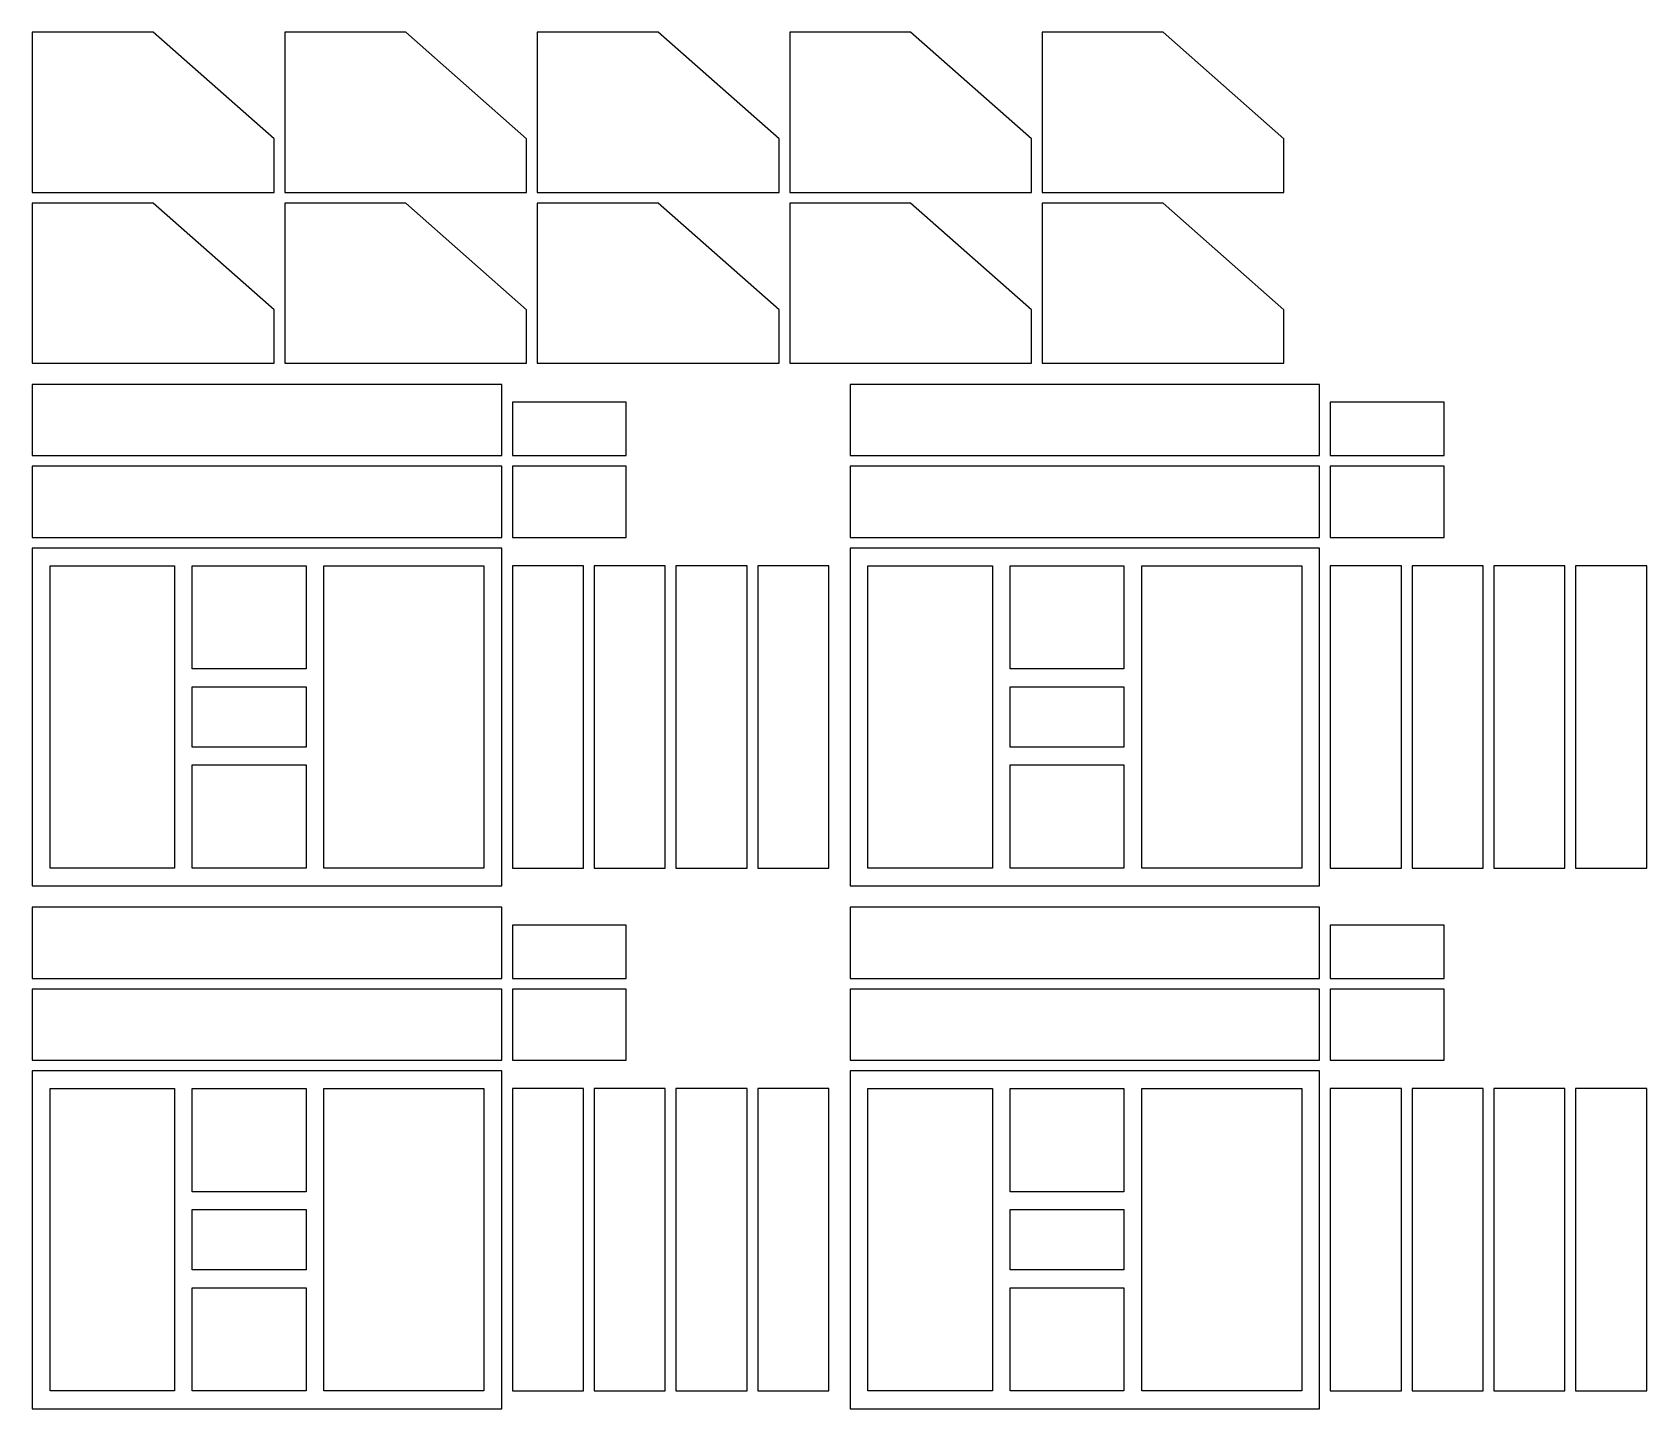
# Model space of a CAD drawing. Header units: metres. Extents: x 10 to 464, y 10 to 397.
import ezdxf

# ---------------------------------------------------------------- set-up
doc = ezdxf.new("R2010")
doc.units = ezdxf.units.M

msp = doc.modelspace()

# ---------------------------------------------------------------- linework, layer by layer
for p, q in [((44, 397), (10, 397)), ((10, 397), (10, 352)), ((78, 367), (44, 397)), ((115, 397), (81, 397)), ((81, 397), (81, 352)), ((149, 367), (115, 397)), ((186, 397), (152, 397)), ((152, 397), (152, 352)), ((220, 367), (186, 397)), ((257, 397), (223, 397)), ((223, 397), (223, 352)), ((291, 367), (257, 397)), ((328, 397), (294, 397)), ((294, 397), (294, 352)), ((362, 367), (328, 397)), ((78, 352), (78, 367)), ((149, 352), (149, 367)), ((220, 352), (220, 367)), ((291, 352), (291, 367)), ((362, 352), (362, 367)), ((10, 352), (78, 352)), ((81, 352), (149, 352)), ((152, 352), (220, 352)), ((223, 352), (291, 352)), ((294, 352), (362, 352)), ((44, 349), (10, 349)), ((10, 349), (10, 304)), ((78, 319), (44, 349)), ((115, 349), (81, 349)), ((81, 349), (81, 304)), ((149, 319), (115, 349)), ((186, 349), (152, 349)), ((152, 349), (152, 304)), ((220, 319), (186, 349)), ((257, 349), (223, 349)), ((223, 349), (223, 304)), ((291, 319), (257, 349)), ((328, 349), (294, 349)), ((294, 349), (294, 304)), ((362, 319), (328, 349)), ((78, 304), (78, 319)), ((149, 304), (149, 319)), ((220, 304), (220, 319)), ((291, 304), (291, 319)), ((362, 304), (362, 319)), ((10, 304), (78, 304)), ((81, 304), (149, 304)), ((152, 304), (220, 304)), ((223, 304), (291, 304)), ((294, 304), (362, 304)), ((142, 298), (10, 298)), ((10, 298), (10, 278)), ((142, 278), (142, 298)), ((372, 298), (240, 298)), ((240, 298), (240, 278)), ((372, 278), (372, 298)), ((177, 293), (145, 293)), ((145, 293), (145, 278)), ((177, 278), (177, 293)), ((407, 293), (375, 293)), ((375, 293), (375, 278)), ((407, 278), (407, 293)), ((10, 278), (142, 278)), ((145, 278), (177, 278)), ((240, 278), (372, 278)), ((375, 278), (407, 278)), ((142, 275), (10, 275)), ((10, 275), (10, 255)), ((142, 255), (142, 275)), ((177, 275), (145, 275)), ((145, 275), (145, 255)), ((177, 255), (177, 275)), ((372, 275), (240, 275)), ((240, 275), (240, 255)), ((372, 255), (372, 275)), ((407, 275), (375, 275)), ((375, 275), (375, 255)), ((407, 255), (407, 275)), ((10, 255), (142, 255)), ((145, 255), (177, 255)), ((240, 255), (372, 255)), ((375, 255), (407, 255)), ((142, 252), (10, 252)), ((10, 252), (10, 157)), ((142, 157), (142, 252)), ((372, 252), (240, 252)), ((240, 252), (240, 157)), ((372, 157), (372, 252)), ((15, 162), (15, 247)), ((15, 247), (50, 247)), ((50, 247), (50, 162)), ((55, 218), (55, 247)), ((55, 247), (87, 247)), ((87, 247), (87, 218)), ((92, 162), (92, 247)), ((92, 247), (137, 247)), ((137, 247), (137, 162)), ((165, 247), (145, 247)), ((145, 247), (145, 162)), ((165, 162), (165, 247)), ((188, 247), (168, 247)), ((168, 247), (168, 162)), ((188, 162), (188, 247)), ((211, 247), (191, 247)), ((191, 247), (191, 162)), ((211, 162), (211, 247)), ((234, 247), (214, 247)), ((214, 247), (214, 162)), ((234, 162), (234, 247)), ((245, 162), (245, 247)), ((245, 247), (280, 247)), ((280, 247), (280, 162)), ((285, 218), (285, 247)), ((285, 247), (317, 247)), ((317, 247), (317, 218)), ((322, 162), (322, 247)), ((322, 247), (367, 247)), ((367, 247), (367, 162)), ((395, 247), (375, 247)), ((375, 247), (375, 162)), ((395, 162), (395, 247)), ((418, 247), (398, 247)), ((398, 247), (398, 162)), ((418, 162), (418, 247)), ((441, 247), (421, 247)), ((421, 247), (421, 162)), ((441, 162), (441, 247)), ((464, 247), (444, 247)), ((444, 247), (444, 162)), ((464, 162), (464, 247)), ((87, 218), (55, 218)), ((317, 218), (285, 218)), ((55, 196), (55, 213)), ((55, 213), (87, 213)), ((87, 213), (87, 196)), ((285, 196), (285, 213)), ((285, 213), (317, 213)), ((317, 213), (317, 196)), ((87, 196), (55, 196)), ((317, 196), (285, 196)), ((55, 162), (55, 191)), ((55, 191), (87, 191)), ((87, 191), (87, 162)), ((285, 162), (285, 191)), ((285, 191), (317, 191)), ((317, 191), (317, 162)), ((50, 162), (15, 162)), ((87, 162), (55, 162)), ((137, 162), (92, 162)), ((145, 162), (165, 162)), ((168, 162), (188, 162)), ((191, 162), (211, 162)), ((214, 162), (234, 162)), ((280, 162), (245, 162)), ((317, 162), (285, 162)), ((367, 162), (322, 162)), ((375, 162), (395, 162)), ((398, 162), (418, 162)), ((421, 162), (441, 162)), ((444, 162), (464, 162)), ((10, 157), (142, 157)), ((240, 157), (372, 157)), ((142, 151), (10, 151)), ((10, 151), (10, 131)), ((142, 131), (142, 151)), ((372, 151), (240, 151)), ((240, 151), (240, 131)), ((372, 131), (372, 151)), ((177, 146), (145, 146)), ((145, 146), (145, 131)), ((177, 131), (177, 146)), ((407, 146), (375, 146)), ((375, 146), (375, 131)), ((407, 131), (407, 146)), ((10, 131), (142, 131)), ((142, 128), (10, 128)), ((10, 128), (10, 108)), ((142, 108), (142, 128)), ((145, 131), (177, 131)), ((177, 128), (145, 128)), ((145, 128), (145, 108)), ((177, 108), (177, 128)), ((240, 131), (372, 131)), ((372, 128), (240, 128)), ((240, 128), (240, 108)), ((372, 108), (372, 128)), ((375, 131), (407, 131)), ((407, 128), (375, 128)), ((375, 128), (375, 108)), ((407, 108), (407, 128)), ((10, 108), (142, 108)), ((142, 105), (10, 105)), ((10, 105), (10, 10)), ((142, 10), (142, 105)), ((145, 108), (177, 108)), ((240, 108), (372, 108)), ((372, 105), (240, 105)), ((240, 105), (240, 10)), ((372, 10), (372, 105)), ((375, 108), (407, 108)), ((15, 15), (15, 100)), ((15, 100), (50, 100)), ((50, 100), (50, 15)), ((55, 71), (55, 100)), ((55, 100), (87, 100)), ((87, 100), (87, 71)), ((92, 15), (92, 100)), ((92, 100), (137, 100)), ((137, 100), (137, 15)), ((165, 100), (145, 100)), ((145, 100), (145, 15)), ((165, 15), (165, 100)), ((188, 100), (168, 100)), ((168, 100), (168, 15)), ((188, 15), (188, 100)), ((211, 100), (191, 100)), ((191, 100), (191, 15)), ((211, 15), (211, 100)), ((234, 100), (214, 100)), ((214, 100), (214, 15)), ((234, 15), (234, 100)), ((245, 15), (245, 100)), ((245, 100), (280, 100)), ((280, 100), (280, 15)), ((285, 71), (285, 100)), ((285, 100), (317, 100)), ((317, 100), (317, 71)), ((322, 15), (322, 100)), ((322, 100), (367, 100)), ((367, 100), (367, 15)), ((395, 100), (375, 100)), ((375, 100), (375, 15)), ((395, 15), (395, 100)), ((418, 100), (398, 100)), ((398, 100), (398, 15)), ((418, 15), (418, 100)), ((441, 100), (421, 100)), ((421, 100), (421, 15)), ((441, 15), (441, 100)), ((464, 100), (444, 100)), ((444, 100), (444, 15)), ((464, 15), (464, 100)), ((87, 71), (55, 71)), ((317, 71), (285, 71)), ((55, 49), (55, 66)), ((55, 66), (87, 66)), ((87, 66), (87, 49)), ((285, 49), (285, 66)), ((285, 66), (317, 66)), ((317, 66), (317, 49)), ((87, 49), (55, 49)), ((317, 49), (285, 49)), ((55, 15), (55, 44)), ((55, 44), (87, 44)), ((87, 44), (87, 15)), ((285, 15), (285, 44)), ((285, 44), (317, 44)), ((317, 44), (317, 15)), ((50, 15), (15, 15)), ((87, 15), (55, 15)), ((137, 15), (92, 15)), ((145, 15), (165, 15)), ((168, 15), (188, 15)), ((191, 15), (211, 15)), ((214, 15), (234, 15)), ((280, 15), (245, 15)), ((317, 15), (285, 15)), ((367, 15), (322, 15)), ((375, 15), (395, 15)), ((398, 15), (418, 15)), ((421, 15), (441, 15)), ((444, 15), (464, 15)), ((10, 10), (142, 10)), ((240, 10), (372, 10))]:
    msp.add_line(p, q)

doc.saveas('drawing.dxf')
